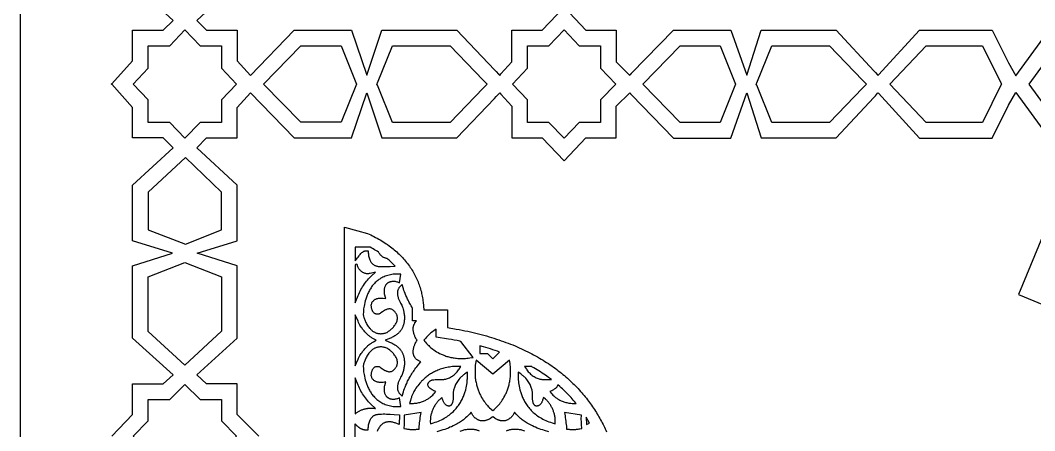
# Model space of a CAD drawing. Extents: x -1925 to 1925, y -1275 to 1275.
# Drawn here: x -1925 to -629, y -443 to 82 of the extents above; entities that cross this region are included whole.
import ezdxf

# ---------------------------------------------------------------- set-up
doc = ezdxf.new("R2010")
doc.units = 0
doc.layers.add('LAYER_1', color=18, linetype='CONTINUOUS')

msp = doc.modelspace()

# ---------------------------------------------------------------- linework, layer by layer
at = {"layer": 'LAYER_1'}
for points in [[(-1925, -1275), (1925, -1275), (1925, 1275), (-1925, 1275)], [(-1780.7, 0), (-1780.7, 0), (-1780.7, 0), (-1761.4, 20.3), (-1761.4, 48.9), (-1734, 48.9), (-1714.6, 69.2), (-1695.3, 48.9), (-1667.9, 48.9), (-1667.9, 20.3), (-1648.6, 0), (-1648.6, 0), (-1648.6, 0), (-1648.6, 0), (-1648.6, 0), (-1667.9, -20.3), (-1667.9, -48.9), (-1695.3, -48.9), (-1714.6, -69.2), (-1734, -48.9), (-1761.4, -48.9), (-1761.4, -20.3), (-1780.7, 0), (-1780.7, 0)], [(-1296.2, 0), (-1296.2, 0), (-1296.2, 0), (-1276.8, 20.3), (-1276.8, 48.9), (-1249.5, 48.9), (-1230.1, 69.2), (-1210.8, 48.9), (-1183.4, 48.9), (-1183.4, 20.3), (-1164, 0), (-1164, 0), (-1164, 0), (-1164, 0), (-1164, 0), (-1183.4, -20.3), (-1183.4, -48.9), (-1210.8, -48.9), (-1230.1, -69.2), (-1249.5, -48.9), (-1276.8, -48.9), (-1276.8, -20.3), (-1296.2, 0), (-1296.2, 0)], [(-1613.9, 0), (-1614, 0), (-1613.9, 0), (-1614, 0), (-1566.5, 48.8), (-1515.1, 48.7), (-1495.5, 0), (-1495.5, 0), (-1495.5, 0), (-1495.5, 0), (-1495.5, 0), (-1515.1, -48.8), (-1566.5, -48.8), (-1614, 0), (-1613.9, 0), (-1614, 0)], [(-1469.2, 0), (-1468.4, 1.4), (-1449.4, 48.9), (-1375.6, 48.9), (-1333.3, 5.2), (-1331.2, 3), (-1328.3, 0), (-1331.2, -3), (-1333.3, -5.2), (-1375.6, -48.9), (-1449.4, -48.9), (-1468.4, -1.5)], [(-1129.4, 0), (-1129.4, 0), (-1129.4, 0), (-1081.9, 49), (-1030.6, 49), (-1010.9, 0), (-1010.9, 0), (-1010.9, 0), (-1010.9, 0), (-1010.9, 0), (-1030.6, -49), (-1081.9, -49), (-1129.4, 0), (-1129.4, 0)], [(-984.6, 0), (-983.9, 1.4), (-964.8, 48.9), (-891.1, 48.9), (-848.8, 5.2), (-846.7, 3), (-843.7, 0), (-846.7, -3), (-848.8, -5.2), (-891.1, -48.9), (-964.8, -48.9), (-983.9, -1.5)], [(-813.6, 0), (-767.3, 49), (-695.4, 49), (-671.6, 0.7), (-671.1, 0), (-671.1, 0), (-671.1, 0), (-671.6, -0.7), (-695.4, -49), (-767.3, -49)], [(-635.7, 0), (-600, 49), (-558.2, 49), (-539, 4.2), (-537.1, 0), (-539, -4.2), (-558.2, -49), (-600, -49)], [(-1713.8, -93.8), (-1761.5, -138), (-1761.4, -186.4), (-1713.9, -204.6), (-1668, -186.4), (-1668, -138.1)], [(-1446.1, -232.7), (-1448.4, -230.2), (-1449.6, -228.9), (-1450.9, -227.7), (-1452.2, -226.4), (-1453.6, -225.2), (-1455, -224), (-1456.1, -223), (-1457, -222.8), (-1457.7, -222.6), (-1458.4, -222.5), (-1459.1, -222.2), (-1459.7, -222), (-1460.3, -221.7), (-1460.9, -221.4), (-1461.5, -221.1), (-1462.1, -220.7), (-1462.6, -220.3), (-1463.1, -219.9), (-1463.6, -219.5), (-1464, -219.1), (-1464.5, -218.6), (-1464.9, -218.2), (-1465.3, -217.7), (-1465.7, -217.1), (-1466, -216.6), (-1466.4, -216.1), (-1466.7, -215.5), (-1467.2, -214.7), (-1468.8, -213.7), (-1470.5, -212.6), (-1472.2, -211.6), (-1474, -210.6), (-1475.8, -209.5), (-1477.9, -208.4), (-1497, -208.3), (-1497, -226), (-1493.9, -221.9), (-1493.3, -221.1), (-1492.1, -219.4), (-1491.4, -218.5), (-1490.6, -217.6), (-1489.7, -216.6), (-1489.3, -216.2), (-1488.8, -215.8), (-1488.4, -215.4), (-1487.9, -215), (-1487.4, -214.6), (-1486.8, -214.3), (-1486.3, -214), (-1485.8, -213.7), (-1485.2, -213.5), (-1484.7, -213.3), (-1484.1, -213.1), (-1483.5, -213), (-1482.9, -212.9), (-1482.3, -212.9), (-1481.6, -212.9), (-1481, -213), (-1480.6, -213.1), (-1480.5, -214.4), (-1480.4, -215.6), (-1480.2, -216.9), (-1480.1, -218.2), (-1479.9, -219.4), (-1479.6, -220.7), (-1479.3, -222), (-1478.9, -223.2), (-1478.4, -224.4), (-1477.9, -225.6), (-1477.6, -226.2), (-1477.3, -226.8), (-1476.9, -227.3), (-1476.6, -227.9), (-1476.2, -228.4), (-1475.8, -228.9), (-1475.3, -229.4), (-1474.9, -229.8), (-1474.4, -230.3), (-1473.8, -230.7), (-1473.3, -231.1), (-1472.7, -231.4), (-1472.1, -231.7), (-1471.4, -232), (-1470.8, -232.2), (-1470.1, -232.4), (-1469.3, -232.6), (-1468.6, -232.8), (-1467.8, -232.9), (-1466.9, -233), (-1465.2, -233.2), (-1463.3, -233.3), (-1461.3, -233.3), (-1459.2, -233.3), (-1457, -233.2), (-1454.7, -233.1), (-1452.3, -233)], [(-1667.9, -246.1), (-1667.9, -315.9), (-1714.7, -359.3), (-1761.4, -316.1), (-1761.4, -246.1), (-1714.7, -228.2)], [(-1438.8, -242.8), (-1442.5, -242.7), (-1444.5, -242.7), (-1446.5, -242.8), (-1448.4, -243), (-1450.3, -243.3), (-1452, -243.6), (-1453.8, -244), (-1455.5, -244.4), (-1457.1, -244.9), (-1458.6, -245.5), (-1460.2, -246.1), (-1461.6, -246.8), (-1463, -247.5), (-1464.4, -248.2), (-1465.7, -249.1), (-1466.9, -249.9), (-1468.1, -250.8), (-1469.3, -251.8), (-1470.4, -252.7), (-1471.4, -253.7), (-1472.4, -254.8), (-1473.4, -255.8), (-1474.3, -256.9), (-1475.2, -258), (-1476, -259.2), (-1476.8, -260.3), (-1477.6, -261.5), (-1478.3, -262.7), (-1478.9, -263.9), (-1479.6, -265.1), (-1480.2, -266.3), (-1480.8, -267.5), (-1481.3, -268.7), (-1481.8, -269.9), (-1482.3, -271.1), (-1482.7, -272.3), (-1483.1, -273.5), (-1483.5, -274.7), (-1484.2, -277), (-1484.7, -279.3), (-1485.2, -281.5), (-1485.6, -283.6), (-1486, -285.5), (-1486.2, -287.4), (-1486.4, -289), (-1486.5, -290.5), (-1486.6, -291.8), (-1486.7, -293.8), (-1486.7, -294.9), (-1486.6, -295.6), (-1486.3, -296.7), (-1485.9, -298.3), (-1485.6, -299.2), (-1485.2, -300.2), (-1484.8, -301.2), (-1484.4, -302.4), (-1483.9, -303.5), (-1483.3, -304.7), (-1482.7, -305.9), (-1482, -307.1), (-1481.3, -308.4), (-1480.5, -309.6), (-1479.6, -310.8), (-1478.6, -311.9), (-1478.1, -312.5), (-1477.6, -313.1), (-1477.1, -313.6), (-1476.5, -314.1), (-1475.9, -314.6), (-1475.3, -315.1), (-1474.7, -315.6), (-1474, -316), (-1473.4, -316.4), (-1472.7, -316.8), (-1472, -317.2), (-1471.3, -317.5), (-1470.5, -317.8), (-1469.7, -318.1), (-1469, -318.4), (-1468.1, -318.6), (-1467.3, -318.7), (-1466.5, -318.8), (-1465.6, -318.9), (-1464.7, -319), (-1463.8, -319), (-1462.8, -318.9), (-1461.9, -318.8), (-1460.9, -318.7), (-1459.9, -318.5), (-1458.9, -318.2), (-1457.9, -317.9), (-1456.8, -317.6), (-1456.2, -317.3), (-1455.4, -316.7), (-1454.3, -315.9), (-1452.9, -314.9), (-1452.2, -314.3), (-1451.4, -313.6), (-1450.6, -312.9), (-1449.8, -312.2), (-1449, -311.4), (-1448.2, -310.5), (-1447.5, -309.6), (-1446.7, -308.7), (-1446, -307.7), (-1445.4, -306.7), (-1444.8, -305.6), (-1444.2, -304.5), (-1444, -303.9), (-1443.8, -303.3), (-1443.6, -302.8), (-1443.4, -302.2), (-1443.3, -301.6), (-1443.2, -301), (-1443.1, -300.3), (-1443.1, -299.7), (-1443, -299.1), (-1443.1, -298.4), (-1443.1, -297.8), (-1443.2, -297.2), (-1443.4, -296.5), (-1443.5, -295.9), (-1443.8, -295.2), (-1444, -294.6), (-1444.3, -293.9), (-1444.7, -293.3), (-1445.1, -292.7), (-1445.5, -292.1), (-1446, -291.4), (-1446.5, -290.8), (-1447.1, -290.2), (-1447.7, -289.6), (-1448.4, -289), (-1449.2, -288.5), (-1449.9, -288.1), (-1450.7, -287.8), (-1451.5, -287.5), (-1452.3, -287.4), (-1453.1, -287.3), (-1453.9, -287.4), (-1454.7, -287.5), (-1455.4, -287.6), (-1456.2, -287.8), (-1456.9, -288), (-1457.6, -288.3), (-1458.3, -288.6), (-1459, -289), (-1459.6, -289.4), (-1460.9, -290.1), (-1462.1, -290.9), (-1464.3, -292.4), (-1465.2, -293.1), (-1466, -293.6), (-1466.3, -293.8), (-1466.6, -293.9), (-1466.8, -294), (-1467, -294), (-1467.4, -294.1), (-1467.9, -294.1), (-1468.3, -294.1), (-1468.7, -294.1), (-1469.1, -294.1), (-1469.5, -294.1), (-1469.9, -294), (-1470.2, -294), (-1470.5, -293.9), (-1470.8, -293.8), (-1471.4, -293.6), (-1472, -293.3), (-1472.5, -293), (-1472.9, -292.6), (-1473.4, -292.2), (-1473.8, -291.7), (-1474.1, -291.2), (-1474.5, -290.7), (-1474.8, -290.1), (-1475.1, -289.5), (-1475.3, -288.9), (-1475.5, -288.3), (-1475.7, -287.7), (-1475.9, -287.1), (-1476.1, -286.5), (-1476.3, -285.3), (-1476.4, -284.2), (-1476.5, -283.2), (-1476.5, -282.5), (-1476.5, -282), (-1476.5, -281.9), (-1476.4, -281.5), (-1476.3, -281.1), (-1475.9, -280.2), (-1475.6, -279.3), (-1475.2, -278.6), (-1474.7, -277.9), (-1474.2, -277.3), (-1473.7, -276.8), (-1473.1, -276.3), (-1472.5, -275.8), (-1471.9, -275.4), (-1471.3, -275), (-1470.6, -274.7), (-1470, -274.4), (-1469.3, -274.2), (-1468.6, -274), (-1467.9, -273.8), (-1467.2, -273.7), (-1466.5, -273.6), (-1465.8, -273.5), (-1465.2, -273.5), (-1463.9, -273.4), (-1462.8, -273.5), (-1461.9, -273.5), (-1461.1, -273.6), (-1457.9, -274.2), (-1458.8, -271.5), (-1458.9, -270.9), (-1459.1, -269.9), (-1459.4, -268.6), (-1459.5, -267.9), (-1459.5, -267.2), (-1459.6, -266.4), (-1459.7, -265.6), (-1459.7, -264.7), (-1459.7, -263.8), (-1459.6, -263), (-1459.5, -262.1), (-1459.4, -261.2), (-1459.2, -260.3), (-1459, -259.5), (-1458.8, -258.7), (-1458.4, -257.8), (-1458, -257.1), (-1457.8, -256.7), (-1457.6, -256.3), (-1457.3, -256), (-1457.1, -255.6), (-1456.8, -255.3), (-1456.5, -255), (-1456.2, -254.7), (-1455.8, -254.4), (-1455.5, -254.1), (-1455.1, -253.8), (-1454.7, -253.6), (-1454.2, -253.3), (-1453.8, -253.1), (-1453.3, -252.9), (-1452.8, -252.7), (-1452.3, -252.5), (-1451.7, -252.3), (-1451.1, -252.2), (-1450.5, -252.1), (-1449.8, -252), (-1449.3, -251.9), (-1448.9, -251.9), (-1447.9, -251.8), (-1446.9, -251.9), (-1445.9, -252), (-1444.9, -252.2), (-1443.9, -252.5), (-1443, -252.8), (-1440.2, -253.8)], [(-1424.1, -285.5), (-1424.6, -284.6), (-1425.5, -283.2), (-1426.3, -281.8), (-1427.2, -280.4), (-1427.9, -279), (-1428.6, -277.7), (-1429.3, -276.3), (-1430, -275), (-1431.2, -272.5), (-1432.2, -270.1), (-1433.2, -267.8), (-1434, -265.6), (-1434.7, -263.6), (-1435.3, -261.7), (-1437.1, -256), (-1439.3, -258.1), (-1439.7, -258.6), (-1440.1, -259), (-1440.5, -259.5), (-1440.8, -260), (-1441.1, -260.5), (-1441.4, -261), (-1441.7, -261.5), (-1441.9, -262), (-1442.2, -262.5), (-1442.5, -263.5), (-1442.8, -264.5), (-1442.9, -265.5), (-1443, -266.6), (-1443.1, -267.6), (-1443, -268.6), (-1442.9, -269.6), (-1442.7, -270.6), (-1442.5, -271.5), (-1442.3, -272.5), (-1442, -273.4), (-1441.6, -274.4), (-1441.3, -275.2), (-1440.9, -276.1), (-1440.5, -277), (-1439.7, -278.6), (-1439, -280.1), (-1437.5, -282.7), (-1437, -283.7), (-1436.8, -284.1), (-1436.7, -284.5), (-1436.5, -285), (-1436.1, -286.1), (-1435.6, -287.7), (-1435.4, -288.6), (-1435.1, -289.7), (-1434.9, -290.8), (-1434.7, -292.1), (-1434.5, -293.4), (-1434.3, -294.7), (-1434.2, -296.1), (-1434.1, -297.6), (-1434.1, -299.1), (-1434.1, -300.7), (-1434.3, -302.3), (-1434.4, -303.1), (-1434.5, -303.9), (-1434.6, -304.7), (-1434.8, -305.5), (-1435, -306.3), (-1435.2, -307.1), (-1435.4, -307.9), (-1435.7, -308.7), (-1436, -309.5), (-1436.3, -310.3), (-1436.7, -311.1), (-1437.1, -311.9), (-1437.5, -312.6), (-1437.9, -313.4), (-1438.4, -314.2), (-1438.9, -314.9), (-1439.5, -315.7), (-1440.1, -316.4), (-1440.7, -317.1), (-1441.4, -317.9), (-1442.2, -318.6), (-1442.9, -319.3), (-1443.7, -319.9), (-1444.6, -320.6), (-1445.5, -321.2), (-1446.5, -321.9), (-1447.5, -322.5), (-1448.5, -323.1), (-1449.6, -323.6), (-1450.8, -324.2), (-1451.9, -324.6), (-1453, -325.1), (-1454.2, -325.5), (-1458.6, -327.4), (-1454.2, -329.3), (-1453, -329.8), (-1451.9, -330.2), (-1450.8, -330.7), (-1449.6, -331.2), (-1448.5, -331.8), (-1447.5, -332.4), (-1446.5, -333), (-1445.5, -333.6), (-1444.6, -334.2), (-1443.7, -334.9), (-1442.9, -335.6), (-1442.2, -336.3), (-1441.4, -337), (-1440.7, -337.7), (-1440.1, -338.4), (-1439.5, -339.2), (-1438.9, -339.9), (-1438.4, -340.7), (-1437.9, -341.4), (-1437.5, -342.2), (-1437.1, -343), (-1436.7, -343.8), (-1436.3, -344.6), (-1436, -345.3), (-1435.7, -346.1), (-1435.4, -346.9), (-1435.2, -347.8), (-1435, -348.6), (-1434.8, -349.4), (-1434.6, -350.2), (-1434.5, -351), (-1434.4, -351.8), (-1434.3, -352.6), (-1434.1, -354.1), (-1434.1, -355.7), (-1434.1, -357.2), (-1434.2, -358.7), (-1434.3, -360.1), (-1434.5, -361.5), (-1434.7, -362.8), (-1434.9, -364), (-1435.1, -365.2), (-1435.4, -366.2), (-1435.6, -367.2), (-1436.1, -368.7), (-1436.5, -369.8), (-1436.7, -370.3), (-1436.8, -370.7), (-1437, -371.1), (-1437.5, -372.2), (-1439, -374.7), (-1439.7, -376.2), (-1440.5, -377.9), (-1440.9, -378.7), (-1441.3, -379.6), (-1441.6, -380.5), (-1442, -381.4), (-1442.3, -382.3), (-1442.5, -383.3), (-1442.7, -384.3), (-1442.9, -385.3), (-1443, -386.3), (-1443.1, -387.3), (-1443, -388.3), (-1442.9, -389.3), (-1442.8, -390.3), (-1442.5, -391.4), (-1442.2, -392.4), (-1441.9, -392.9), (-1441.7, -393.4), (-1441.4, -393.9), (-1441.1, -394.4), (-1440.8, -394.8), (-1440.5, -395.3), (-1440.1, -395.8), (-1439.7, -396.3), (-1439.3, -396.7), (-1437.1, -398.9), (-1435.3, -393.2), (-1434.7, -391.3), (-1434, -389.2), (-1433.2, -387.1), (-1432.2, -384.8), (-1431.2, -382.4), (-1430, -379.8), (-1429.3, -378.5), (-1428.6, -377.2), (-1427.9, -375.8), (-1427.2, -374.5), (-1426.3, -373.1), (-1425.5, -371.6), (-1424.6, -370.2), (-1423.7, -368.7), (-1422.7, -367.3), (-1421.7, -365.8), (-1420.6, -364.3), (-1419.5, -362.7), (-1418.3, -361.2), (-1417, -359.6), (-1415.8, -358.1), (-1413.2, -355), (-1415.6, -353.8), (-1416.3, -353.4), (-1416.9, -353), (-1417.5, -352.6), (-1418, -352.2), (-1418.6, -351.8), (-1419, -351.4), (-1419.5, -350.9), (-1419.9, -350.5), (-1420.3, -350), (-1420.6, -349.6), (-1420.9, -349.1), (-1421.2, -348.7), (-1421.5, -348.2), (-1421.7, -347.7), (-1422, -347.2), (-1422.1, -346.7), (-1422.3, -346.2), (-1422.5, -345.7), (-1422.6, -345.2), (-1422.7, -344.7), (-1422.8, -344.2), (-1422.8, -343.7), (-1422.9, -343.2), (-1422.9, -342.1), (-1422.9, -341), (-1422.8, -340), (-1422.7, -339), (-1422.5, -337.9), (-1422.2, -336.9), (-1422, -335.9), (-1421.7, -335), (-1421.3, -334.1), (-1421, -333.2), (-1420.7, -332.4), (-1420.3, -331.7), (-1419.7, -330.3), (-1419.1, -329.3), (-1418.7, -328.5), (-1418, -327.4), (-1418.7, -326.3), (-1419.1, -325.6), (-1419.7, -324.5), (-1420.3, -323.2), (-1420.7, -322.4), (-1421, -321.6), (-1421.3, -320.7), (-1421.7, -319.8), (-1422, -318.9), (-1422.2, -317.9), (-1422.5, -316.9), (-1422.7, -315.9), (-1422.8, -314.8), (-1422.9, -313.8), (-1422.9, -312.7), (-1422.9, -311.7), (-1422.8, -311.2), (-1422.8, -310.7), (-1422.7, -310.1), (-1422.6, -309.6), (-1422.5, -309.1), (-1422.3, -308.6), (-1422.1, -308.1), (-1422, -307.6), (-1421.7, -307.1), (-1421.5, -306.7), (-1421.2, -306.2), (-1420.9, -305.7), (-1420.6, -305.3), (-1418.7, -302.7), (-1423.7, -302.7), (-1424, -286.8)], [(-1497, -294.9), (-1497, -302.1), (-1497, -359.9), (-1493.4, -351.7), (-1492.6, -350.1), (-1491.8, -348.5), (-1490.9, -347), (-1490.1, -345.6), (-1489.2, -344.2), (-1488.3, -342.9), (-1487.5, -341.7), (-1486.6, -340.5), (-1485.7, -339.5), (-1484.9, -338.4), (-1484, -337.5), (-1483.1, -336.6), (-1482.3, -335.7), (-1481.5, -335), (-1480.7, -334.2), (-1479.9, -333.6), (-1479.1, -332.9), (-1477.7, -331.8), (-1476.4, -330.9), (-1475.3, -330.2), (-1474.3, -329.6), (-1473.5, -329.2), (-1470.1, -327.4), (-1473.5, -325.6), (-1474.3, -325.2), (-1475.3, -324.6), (-1476.4, -323.9), (-1477.7, -323), (-1479.1, -321.9), (-1479.9, -321.3), (-1480.7, -320.6), (-1481.5, -319.9), (-1482.3, -319.1), (-1483.1, -318.3), (-1484, -317.4), (-1484.9, -316.4), (-1485.7, -315.4), (-1486.6, -314.3), (-1487.5, -313.1), (-1488.3, -311.9), (-1489.2, -310.6), (-1490.1, -309.3), (-1490.9, -307.9), (-1491.8, -306.4), (-1492.6, -304.8), (-1493.4, -303.1)], [(-1362, -328.8), (-1363.2, -328.5), (-1366.8, -327.8), (-1370.4, -327.1), (-1374, -326.5), (-1377.7, -325.9), (-1393.5, -323.3), (-1393.6, -313.1), (-1396.5, -315.1), (-1398, -316.2), (-1399.5, -317.4), (-1400.8, -318.5), (-1402, -319.6), (-1403.1, -320.6), (-1404.2, -321.6), (-1405.1, -322.5), (-1405.9, -323.4), (-1407.1, -324.9), (-1408, -325.9), (-1409.2, -327.4), (-1408, -328.9), (-1407.1, -330), (-1405.9, -331.4), (-1405.1, -332.3), (-1404.2, -333.2), (-1403.1, -334.2), (-1402, -335.3), (-1400.8, -336.4), (-1399.5, -337.5), (-1398, -338.6), (-1396.5, -339.7), (-1394.8, -340.9), (-1393, -342), (-1391.1, -343.1), (-1389.2, -344.1), (-1388.1, -344.7), (-1387, -345.2), (-1385.9, -345.7), (-1384.8, -346.1), (-1383.6, -346.6), (-1382.5, -347), (-1381.2, -347.5), (-1380, -347.9), (-1378.7, -348.2), (-1377.4, -348.6), (-1376.1, -348.9), (-1374.7, -349.3), (-1373.3, -349.5), (-1371.9, -349.8), (-1370.5, -350), (-1369, -350.2), (-1367.5, -350.4), (-1365.9, -350.5), (-1364.4, -350.6), (-1362.8, -350.7), (-1361.1, -350.7), (-1359.5, -350.7), (-1357.8, -350.6), (-1356.1, -350.6), (-1354.3, -350.4), (-1352.5, -350.3), (-1350.7, -350), (-1346.4, -349.4)], [(-1486.7, -361), (-1486.6, -363), (-1486.5, -364.3), (-1486.4, -365.8), (-1486.2, -367.5), (-1486, -369.3), (-1485.6, -371.3), (-1485.2, -373.4), (-1484.7, -375.6), (-1484.2, -377.8), (-1483.5, -380.2), (-1483.1, -381.3), (-1482.7, -382.5), (-1482.3, -383.7), (-1481.8, -384.9), (-1481.3, -386.2), (-1480.8, -387.4), (-1480.2, -388.6), (-1479.6, -389.8), (-1478.9, -391), (-1478.3, -392.2), (-1477.6, -393.4), (-1476.8, -394.5), (-1476, -395.7), (-1475.2, -396.8), (-1474.3, -397.9), (-1473.4, -399), (-1472.4, -400.1), (-1471.4, -401.1), (-1470.4, -402.1), (-1469.3, -403.1), (-1468.1, -404), (-1466.9, -404.9), (-1465.7, -405.8), (-1464.4, -406.6), (-1463, -407.4), (-1461.6, -408.1), (-1460.2, -408.8), (-1458.6, -409.4), (-1457.1, -409.9), (-1455.5, -410.4), (-1453.8, -410.9), (-1452, -411.3), (-1450.3, -411.6), (-1448.4, -411.8), (-1446.5, -412), (-1444.5, -412.1), (-1442.5, -412.2), (-1438.8, -412.1), (-1440.2, -401), (-1443, -402.1), (-1443.9, -402.4), (-1444.9, -402.6), (-1445.9, -402.8), (-1446.9, -402.9), (-1447.9, -403), (-1448.9, -403), (-1449.3, -402.9), (-1449.8, -402.9), (-1450.5, -402.8), (-1451.1, -402.7), (-1451.7, -402.5), (-1452.3, -402.3), (-1452.8, -402.2), (-1453.3, -402), (-1453.8, -401.7), (-1454.2, -401.5), (-1454.7, -401.3), (-1455.1, -401), (-1455.5, -400.7), (-1455.8, -400.5), (-1456.2, -400.2), (-1456.5, -399.9), (-1456.8, -399.5), (-1457.1, -399.2), (-1457.3, -398.9), (-1457.6, -398.5), (-1457.8, -398.1), (-1458, -397.8), (-1458.4, -397), (-1458.8, -396.2), (-1459, -395.4), (-1459.2, -394.5), (-1459.4, -393.6), (-1459.5, -392.7), (-1459.6, -391.9), (-1459.7, -391), (-1459.7, -390.1), (-1459.7, -389.3), (-1459.6, -388.5), (-1459.5, -387.7), (-1459.5, -386.9), (-1459.4, -386.2), (-1459.1, -385), (-1458.9, -384), (-1458.8, -383.3), (-1457.9, -380.6), (-1461.1, -381.2), (-1461.9, -381.3), (-1462.8, -381.4), (-1463.9, -381.4), (-1465.2, -381.4), (-1465.8, -381.3), (-1466.5, -381.2), (-1467.2, -381.1), (-1467.9, -381), (-1468.6, -380.8), (-1469.3, -380.6), (-1470, -380.4), (-1470.6, -380.1), (-1471.3, -379.8), (-1471.9, -379.4), (-1472.5, -379), (-1473.1, -378.6), (-1473.7, -378.1), (-1474.2, -377.5), (-1474.7, -376.9), (-1475.2, -376.2), (-1475.6, -375.5), (-1475.9, -374.7), (-1476.3, -373.8), (-1476.4, -373.3), (-1476.5, -372.9), (-1476.5, -372.8), (-1476.5, -372.4), (-1476.5, -371.6), (-1476.4, -370.7), (-1476.3, -369.6), (-1476.1, -368.4), (-1475.9, -367.8), (-1475.7, -367.1), (-1475.5, -366.5), (-1475.3, -365.9), (-1475.1, -365.3), (-1474.8, -364.7), (-1474.5, -364.2), (-1474.1, -363.6), (-1473.8, -363.1), (-1473.4, -362.7), (-1472.9, -362.2), (-1472.5, -361.9), (-1472, -361.5), (-1471.4, -361.3), (-1470.8, -361), (-1470.5, -360.9), (-1470.2, -360.9), (-1469.9, -360.8), (-1469.5, -360.7), (-1469.1, -360.7), (-1468.7, -360.7), (-1468.3, -360.7), (-1467.9, -360.7), (-1467.4, -360.8), (-1467, -360.8), (-1466.8, -360.9), (-1466.6, -361), (-1466.3, -361.1), (-1466, -361.3), (-1465.2, -361.8), (-1464.3, -362.4), (-1462.1, -363.9), (-1460.9, -364.7), (-1459.6, -365.5), (-1459, -365.9), (-1458.3, -366.2), (-1457.6, -366.5), (-1456.9, -366.8), (-1456.2, -367), (-1455.4, -367.2), (-1454.7, -367.4), (-1453.9, -367.5), (-1453.1, -367.5), (-1452.3, -367.4), (-1451.5, -367.3), (-1450.7, -367.1), (-1449.9, -366.8), (-1449.2, -366.3), (-1448.4, -365.8), (-1447.7, -365.2), (-1447.1, -364.6), (-1446.5, -364), (-1446, -363.4), (-1445.5, -362.8), (-1445.1, -362.2), (-1444.7, -361.5), (-1444.3, -360.9), (-1444, -360.3), (-1443.8, -359.6), (-1443.5, -359), (-1443.4, -358.3), (-1443.2, -357.7), (-1443.1, -357), (-1443.1, -356.4), (-1443, -355.8), (-1443.1, -355.1), (-1443.1, -354.5), (-1443.2, -353.9), (-1443.3, -353.3), (-1443.4, -352.7), (-1443.6, -352.1), (-1443.8, -351.5), (-1444, -350.9), (-1444.2, -350.3), (-1444.8, -349.3), (-1445.4, -348.2), (-1446, -347.2), (-1446.7, -346.2), (-1447.5, -345.2), (-1448.2, -344.3), (-1449, -343.5), (-1449.8, -342.7), (-1450.6, -341.9), (-1451.4, -341.2), (-1452.2, -340.5), (-1452.9, -339.9), (-1454.3, -338.9), (-1455.4, -338.1), (-1456.2, -337.6), (-1456.8, -337.3), (-1457.9, -336.9), (-1458.9, -336.6), (-1459.9, -336.4), (-1460.9, -336.2), (-1461.9, -336), (-1462.8, -335.9), (-1463.8, -335.9), (-1464.7, -335.9), (-1465.6, -335.9), (-1466.5, -336), (-1467.3, -336.1), (-1468.1, -336.3), (-1469, -336.5), (-1469.7, -336.7), (-1470.5, -337), (-1471.3, -337.3), (-1472, -337.6), (-1472.7, -338), (-1473.4, -338.4), (-1474, -338.8), (-1474.7, -339.3), (-1475.3, -339.7), (-1475.9, -340.2), (-1476.5, -340.7), (-1477.1, -341.2), (-1477.6, -341.8), (-1478.1, -342.3), (-1478.6, -342.9), (-1479.6, -344), (-1480.5, -345.2), (-1481.3, -346.5), (-1482, -347.7), (-1482.7, -348.9), (-1483.3, -350.1), (-1483.9, -351.3), (-1484.4, -352.5), (-1484.8, -353.6), (-1485.2, -354.7), (-1485.6, -355.6), (-1485.9, -356.6), (-1486.3, -358.1), (-1486.6, -359.2), (-1486.7, -359.9)], [(-1312.5, -342.4), (-1315.1, -341.5), (-1318, -340.4), (-1321, -339.5), (-1324, -338.5), (-1327, -337.6), (-1330.1, -336.6), (-1333.2, -335.7), (-1337.9, -334.4), (-1337.9, -344.1), (-1328.1, -344.1), (-1321.2, -351)], [(-1361.9, -360.7), (-1366.7, -360.8), (-1368.8, -360.8), (-1370.8, -361), (-1372.7, -361.1), (-1374.6, -361.3), (-1376.5, -361.6), (-1378.3, -361.9), (-1380.1, -362.2), (-1381.9, -362.6), (-1383.6, -363), (-1385.2, -363.5), (-1386.9, -364), (-1388.4, -364.5), (-1390, -365.1), (-1391.5, -365.6), (-1392.9, -366.3), (-1394.4, -366.9), (-1395.7, -367.6), (-1397.1, -368.2), (-1398.4, -369), (-1399.7, -369.7), (-1400.9, -370.4), (-1402.1, -371.2), (-1403.2, -372), (-1404.4, -372.8), (-1405.4, -373.6), (-1406.5, -374.4), (-1407.5, -375.3), (-1408.5, -376.1), (-1409.4, -376.9), (-1410.3, -377.8), (-1411.2, -378.7), (-1412.1, -379.5), (-1412.9, -380.4), (-1414.4, -382.1), (-1415.8, -383.8), (-1417.1, -385.4), (-1418.3, -387), (-1419.4, -388.6), (-1420.3, -390.1), (-1421.1, -391.5), (-1421.9, -392.8), (-1422.5, -394), (-1423.1, -395.1), (-1423.5, -396), (-1424.2, -397.5), (-1424.5, -398.3), (-1424.9, -399.3), (-1425.2, -400.3), (-1425.8, -402.3), (-1426.3, -404.2), (-1427.5, -408), (-1424, -408.1), (-1422.5, -408), (-1421.1, -407.9), (-1419.7, -407.8), (-1418.4, -407.6), (-1417, -407.3), (-1415.7, -407.1), (-1414.5, -406.8), (-1413.3, -406.4), (-1412.1, -406), (-1410.9, -405.6), (-1409.8, -405.1), (-1408.7, -404.7), (-1407.7, -404.2), (-1406.7, -403.7), (-1405.7, -403.1), (-1404.8, -402.6), (-1403.9, -402), (-1403, -401.4), (-1402.2, -400.9), (-1401.4, -400.3), (-1400.7, -399.7), (-1399.3, -398.5), (-1398, -397.4), (-1397, -396.3), (-1396, -395.3), (-1393.8, -392.7), (-1396.1, -391.9), (-1396.5, -391.8), (-1397.1, -391.5), (-1397.9, -391), (-1398.8, -390.5), (-1399.8, -389.9), (-1400.3, -389.6), (-1400.8, -389.2), (-1401.2, -388.8), (-1401.7, -388.4), (-1402.1, -388), (-1402.5, -387.6), (-1402.9, -387.2), (-1403.2, -386.7), (-1403.5, -386.3), (-1403.7, -385.8), (-1403.9, -385.4), (-1404, -384.9), (-1404.1, -384.5), (-1404.1, -384), (-1404.1, -383.5), (-1404, -383), (-1403.9, -382.8), (-1403.9, -382.5), (-1403.7, -382.2), (-1403.6, -382), (-1403.5, -381.7), (-1403.3, -381.4), (-1402.8, -380.8), (-1402.5, -380.3), (-1402.1, -379.9), (-1401.7, -379.6), (-1401.2, -379.2), (-1400.7, -379), (-1400.2, -378.7), (-1399.6, -378.5), (-1399.1, -378.3), (-1398.5, -378.1), (-1397.8, -378), (-1397.2, -377.9), (-1396.5, -377.8), (-1395, -377.6), (-1393.5, -377.5), (-1390.3, -377.5), (-1388.7, -377.5), (-1387, -377.5), (-1385.3, -377.4), (-1383.7, -377.3), (-1382.9, -377.2), (-1382.1, -377), (-1381.3, -376.9), (-1380.5, -376.7), (-1379.1, -376.2), (-1377.8, -375.8), (-1376.5, -375.2), (-1375.3, -374.5), (-1374, -373.8), (-1372.8, -373.1), (-1371.7, -372.3), (-1370.6, -371.4), (-1369.5, -370.5), (-1368.5, -369.5), (-1367.5, -368.5), (-1366.6, -367.5), (-1365.7, -366.4), (-1364.9, -365.3), (-1364.1, -364.2)], [(-1298.7, -360.8), (-1298.9, -359), (-1299.1, -357.1), (-1299.8, -352.6), (-1321.2, -370.5), (-1342.6, -352.6), (-1343.2, -357.1), (-1343.5, -359), (-1343.6, -360.8), (-1343.8, -362.5), (-1343.9, -364.3), (-1343.9, -366), (-1343.9, -367.7), (-1343.9, -369.4), (-1343.9, -371), (-1343.8, -372.6), (-1343.6, -374.1), (-1343.5, -375.7), (-1343.3, -377.2), (-1343.1, -378.7), (-1342.8, -380.1), (-1342.5, -381.5), (-1342.2, -382.9), (-1341.9, -384.3), (-1341.6, -385.6), (-1341.2, -386.9), (-1340.8, -388.2), (-1340.4, -389.5), (-1340, -390.7), (-1339.5, -391.9), (-1339, -393), (-1338.6, -394.2), (-1338.1, -395.3), (-1337.6, -396.3), (-1337.1, -397.4), (-1336.5, -398.4), (-1335.5, -400.3), (-1334.4, -402.2), (-1333.3, -403.9), (-1332.2, -405.5), (-1331.1, -407), (-1330, -408.4), (-1328.9, -409.7), (-1327.9, -410.8), (-1326.9, -411.9), (-1326, -412.8), (-1325.2, -413.7), (-1323.8, -415), (-1322.7, -415.9), (-1321.2, -417.3), (-1319.6, -415.9), (-1318.6, -415), (-1317.2, -413.7), (-1316.3, -412.8), (-1315.4, -411.9), (-1314.5, -410.8), (-1313.4, -409.7), (-1312.4, -408.4), (-1311.3, -407), (-1310.2, -405.5), (-1309.1, -403.9), (-1308, -402.2), (-1306.9, -400.3), (-1305.8, -398.4), (-1304.8, -396.3), (-1304.3, -395.3), (-1303.8, -394.2), (-1303.3, -393), (-1302.9, -391.9), (-1302.4, -390.7), (-1302, -389.5), (-1301.6, -388.2), (-1301.2, -386.9), (-1300.8, -385.6), (-1300.4, -384.3), (-1300.1, -382.9), (-1299.8, -381.5), (-1299.5, -380.1), (-1299.3, -378.7), (-1299.1, -377.2), (-1298.9, -375.7), (-1298.7, -374.1), (-1298.6, -372.6), (-1298.5, -371), (-1298.5, -369.4), (-1298.4, -367.7), (-1298.4, -366), (-1298.5, -364.3), (-1298.6, -362.5)], [(-1246.3, -377.6), (-1250.1, -374.8), (-1252, -373.4), (-1254, -371.9), (-1256, -370.6), (-1258.1, -369.2), (-1260.2, -367.8), (-1262.3, -366.4), (-1264.5, -365.1), (-1266.7, -363.8), (-1268.9, -362.5), (-1271.2, -361.2), (-1271.5, -361), (-1273.6, -360.8), (-1275.6, -360.8), (-1280.5, -360.7), (-1278.3, -364.2), (-1277.5, -365.3), (-1276.7, -366.4), (-1275.8, -367.5), (-1274.9, -368.5), (-1273.9, -369.5), (-1272.8, -370.5), (-1271.8, -371.4), (-1270.7, -372.3), (-1269.5, -373.1), (-1268.3, -373.8), (-1267.1, -374.5), (-1265.8, -375.2), (-1264.5, -375.8), (-1263.2, -376.2), (-1261.9, -376.7), (-1261.1, -376.9), (-1260.3, -377), (-1259.5, -377.2), (-1258.7, -377.3), (-1257, -377.4), (-1255.4, -377.5), (-1253.7, -377.5), (-1252.1, -377.5)], [(-1471.1, -414.6), (-1476.9, -409.1), (-1478.4, -407.6), (-1479.9, -406.1), (-1481.3, -404.5), (-1482.6, -402.8), (-1483.9, -401.1), (-1485.2, -399.4), (-1486.4, -397.7), (-1487.6, -395.9), (-1488.7, -394.1), (-1489.7, -392.2), (-1490.7, -390.4), (-1491.7, -388.5), (-1492.5, -386.6), (-1493.4, -384.6), (-1497, -375.2), (-1497, -421.4), (-1496.4, -420.8), (-1495.7, -420.3), (-1495, -419.8), (-1494.2, -419.3), (-1493.5, -418.8), (-1492.8, -418.4), (-1492, -417.9), (-1491.3, -417.5), (-1490.5, -417.1), (-1489.7, -416.8), (-1488.9, -416.4), (-1488.1, -416.1), (-1487.3, -415.8), (-1486.5, -415.5), (-1485.7, -415.3), (-1484.9, -415.1), (-1484, -414.9), (-1483.2, -414.7), (-1482.4, -414.5), (-1481.5, -414.4), (-1480.7, -414.3), (-1479.8, -414.2), (-1478.9, -414.1), (-1478.1, -414.1), (-1477.2, -414.1), (-1476.3, -414.1), (-1475.5, -414.1), (-1474.6, -414.2), (-1473.7, -414.2), (-1472.9, -414.3), (-1472, -414.5)], [(-1353.7, -368.2), (-1356.8, -370.4), (-1357.7, -371), (-1358.5, -371.6), (-1359.3, -372.2), (-1360, -372.8), (-1360.7, -373.5), (-1361.4, -374.1), (-1362.1, -374.7), (-1363.3, -376), (-1364.5, -377.3), (-1365.5, -378.6), (-1366.5, -380), (-1367.3, -381.3), (-1368.1, -382.6), (-1368.8, -383.9), (-1369.4, -385.1), (-1369.9, -386.4), (-1370.3, -387.6), (-1370.7, -388.9), (-1371.1, -390), (-1371.3, -391.2), (-1371.5, -392.3), (-1371.7, -393.4), (-1371.8, -394.4), (-1371.9, -395.4), (-1372, -396.3), (-1372, -397.9), (-1372, -399.3), (-1371.9, -400.4), (-1371.9, -401.2), (-1371.9, -401.5), (-1371.9, -402.1), (-1371.9, -402.8), (-1372, -403.6), (-1372.1, -404.5), (-1372.3, -405.6), (-1372.6, -406.6), (-1372.8, -407.2), (-1372.9, -407.7), (-1373.1, -408.2), (-1373.4, -408.6), (-1373.6, -409.1), (-1373.9, -409.5), (-1374.2, -409.9), (-1374.5, -410.3), (-1374.8, -410.6), (-1375.1, -410.8), (-1375.4, -411), (-1375.8, -411.2), (-1376.2, -411.3), (-1376.7, -411.4), (-1377.2, -411.5), (-1377.7, -411.4), (-1378.3, -411.3), (-1379, -411.2), (-1379.3, -411.1), (-1379.6, -411), (-1380.1, -410.7), (-1380.6, -410.4), (-1381.1, -410), (-1381.6, -409.6), (-1382.1, -409.1), (-1382.5, -408.6), (-1382.9, -408), (-1383.3, -407.4), (-1383.7, -406.7), (-1384, -406.1), (-1384.3, -405.4), (-1384.6, -404.7), (-1384.9, -404), (-1386.1, -400.5), (-1388.5, -402.6), (-1389.3, -403.4), (-1390.1, -404.1), (-1390.8, -404.9), (-1391.5, -405.7), (-1392.2, -406.5), (-1392.9, -407.3), (-1393.5, -408.2), (-1394.1, -409.1), (-1394.7, -410), (-1395.3, -410.9), (-1395.9, -411.8), (-1396.4, -412.8), (-1396.9, -413.7), (-1397.4, -414.7), (-1397.8, -415.7), (-1398.2, -416.7), (-1398.6, -417.7), (-1399, -418.7), (-1399.3, -419.7), (-1399.7, -420.7), (-1399.9, -421.7), (-1400.2, -422.8), (-1400.4, -423.8), (-1400.6, -424.9), (-1400.8, -425.9), (-1400.9, -427), (-1401, -428), (-1401, -429), (-1401.1, -430.1), (-1401.1, -431.1), (-1401, -434.1), (-1396.9, -432.9), (-1394.8, -432.2), (-1392.7, -431.4), (-1390.7, -430.6), (-1388.7, -429.8), (-1386.9, -428.9), (-1385, -428), (-1383.3, -427), (-1381.6, -426), (-1380, -425), (-1378.5, -424), (-1377, -422.9), (-1375.5, -421.8), (-1374.2, -420.6), (-1372.9, -419.5), (-1371.6, -418.3), (-1370.4, -417.1), (-1369.2, -415.9), (-1368.2, -414.7), (-1367.1, -413.4), (-1366.1, -412.2), (-1365.2, -410.9), (-1364.3, -409.6), (-1363.4, -408.3), (-1362.6, -407), (-1361.9, -405.7), (-1361.2, -404.4), (-1360.5, -403.1), (-1359.9, -401.9), (-1359.3, -400.6), (-1358.7, -399.3), (-1358.2, -398), (-1357.7, -396.7), (-1357.3, -395.5), (-1356.9, -394.2), (-1356.5, -393), (-1356.1, -391.8), (-1355.8, -390.6), (-1355.2, -388.2), (-1354.8, -386), (-1354.4, -383.8), (-1354.1, -381.8), (-1353.9, -379.9), (-1353.8, -378.1), (-1353.7, -376.5), (-1353.6, -375.1), (-1353.6, -373.8), (-1353.6, -371.9)], [(-1243.7, -417.7), (-1244.1, -416.7), (-1244.5, -415.7), (-1245, -414.7), (-1245.5, -413.7), (-1246, -412.8), (-1246.5, -411.8), (-1247, -410.9), (-1247.6, -410), (-1248.2, -409.1), (-1248.8, -408.2), (-1249.5, -407.3), (-1250.2, -406.5), (-1250.8, -405.7), (-1251.6, -404.9), (-1252.3, -404.1), (-1253, -403.4), (-1253.8, -402.6), (-1256.3, -400.5), (-1257.5, -404), (-1257.8, -404.7), (-1258, -405.4), (-1258.4, -406.1), (-1258.7, -406.7), (-1259.1, -407.4), (-1259.4, -408), (-1259.9, -408.6), (-1260.3, -409.1), (-1260.8, -409.6), (-1261.2, -410), (-1261.7, -410.4), (-1262.2, -410.7), (-1262.8, -411), (-1263.1, -411.1), (-1263.3, -411.2), (-1264, -411.3), (-1264.6, -411.4), (-1265.2, -411.5), (-1265.7, -411.4), (-1266.1, -411.3), (-1266.5, -411.2), (-1266.9, -411), (-1267.3, -410.8), (-1267.6, -410.6), (-1267.9, -410.3), (-1268.2, -409.9), (-1268.5, -409.5), (-1268.8, -409.1), (-1269, -408.6), (-1269.2, -408.2), (-1269.4, -407.7), (-1269.6, -407.2), (-1269.8, -406.6), (-1270, -405.6), (-1270.2, -404.5), (-1270.3, -403.6), (-1270.4, -402.8), (-1270.5, -402.1), (-1270.5, -401.5), (-1270.5, -401.2), (-1270.4, -400.4), (-1270.4, -399.3), (-1270.3, -397.9), (-1270.4, -396.3), (-1270.4, -395.4), (-1270.5, -394.4), (-1270.6, -393.4), (-1270.8, -392.3), (-1271, -391.2), (-1271.3, -390), (-1271.6, -388.9), (-1272, -387.6), (-1272.5, -386.4), (-1273, -385.1), (-1273.6, -383.9), (-1274.3, -382.6), (-1275, -381.3), (-1275.9, -380), (-1276.8, -378.6), (-1277.9, -377.3), (-1279, -376), (-1280.3, -374.7), (-1280.9, -374.1), (-1281.6, -373.5), (-1282.3, -372.8), (-1283.1, -372.2), (-1283.9, -371.6), (-1284.7, -371), (-1285.5, -370.4), (-1288.7, -368.2), (-1288.7, -371.9), (-1288.8, -373.8), (-1288.7, -375.1), (-1288.7, -376.5), (-1288.6, -378.1), (-1288.4, -379.9), (-1288.2, -381.8), (-1287.9, -383.8), (-1287.6, -386), (-1287.1, -388.2), (-1286.6, -390.6), (-1286.2, -391.8), (-1285.9, -393), (-1285.5, -394.2), (-1285.1, -395.5), (-1284.6, -396.7), (-1284.2, -398), (-1283.6, -399.3), (-1283.1, -400.6), (-1282.5, -401.9), (-1281.9, -403.1), (-1281.2, -404.4), (-1280.5, -405.7), (-1279.7, -407), (-1278.9, -408.3), (-1278.1, -409.6), (-1277.2, -410.9), (-1276.2, -412.2), (-1275.3, -413.4), (-1274.2, -414.7), (-1273.1, -415.9), (-1272, -417.1), (-1270.8, -418.3), (-1269.5, -419.5), (-1268.2, -420.6), (-1266.8, -421.8), (-1265.4, -422.9), (-1263.9, -424), (-1262.4, -425), (-1260.7, -426), (-1259.1, -427), (-1257.3, -428), (-1255.5, -428.9), (-1253.6, -429.8), (-1251.7, -430.6), (-1249.7, -431.4), (-1247.6, -432.2), (-1245.5, -432.9), (-1241.4, -434.1), (-1241.3, -431.1), (-1241.3, -430.1), (-1241.3, -429), (-1241.4, -428), (-1241.5, -427), (-1241.6, -425.9), (-1241.8, -424.9), (-1242, -423.8), (-1242.2, -422.8), (-1242.4, -421.7), (-1242.7, -420.7), (-1243, -419.7), (-1243.4, -418.7)], [(-1648.6, -449.8), (-1648.6, -449.8), (-1668, -469.2), (-1668, -496.5), (-1695.3, -496.5), (-1714.7, -515.9), (-1734, -496.5), (-1761.4, -496.5), (-1761.4, -469.2), (-1780.8, -449.8), (-1761.4, -430.5), (-1761.4, -403.1), (-1734, -403.1), (-1714.7, -383.7), (-1695.3, -403.1), (-1668, -403.1), (-1668, -430.5), (-1648.6, -449.8)], [(-1214.8, -408), (-1216.9, -405.5), (-1218.3, -403.8), (-1219.8, -402.2), (-1221.2, -400.6), (-1222.7, -399), (-1224.2, -397.4), (-1225.7, -395.8), (-1227.3, -394.3), (-1228.8, -392.7), (-1230.4, -391.2), (-1232.1, -389.6), (-1233.7, -388.1), (-1235.4, -386.6), (-1237.9, -384.4), (-1238.9, -386.3), (-1239.2, -386.7), (-1239.5, -387.2), (-1239.9, -387.6), (-1240.3, -388), (-1240.7, -388.4), (-1241.1, -388.8), (-1241.6, -389.2), (-1242.1, -389.6), (-1242.6, -389.9), (-1243.5, -390.5), (-1244.4, -391), (-1245.2, -391.5), (-1245.9, -391.8), (-1246.3, -391.9), (-1248.5, -392.7), (-1246.3, -395.3), (-1245.4, -396.3), (-1244.3, -397.4), (-1243.1, -398.5), (-1241.7, -399.7), (-1241, -400.3), (-1240.2, -400.9), (-1239.3, -401.4), (-1238.5, -402), (-1237.6, -402.6), (-1236.7, -403.1), (-1235.7, -403.7), (-1234.7, -404.2), (-1233.6, -404.7), (-1232.6, -405.1), (-1231.4, -405.6), (-1230.3, -406), (-1229.1, -406.4), (-1227.9, -406.8), (-1226.6, -407.1), (-1225.3, -407.3), (-1224, -407.6), (-1222.6, -407.8), (-1221.3, -407.9), (-1219.8, -408), (-1218.4, -408.1)], [(-1412.8, -419.7), (-1434.4, -423.1), (-1434.3, -428), (-1434.3, -431.6), (-1434.5, -435.2), (-1434.7, -440.1), (-1432.4, -440.5), (-1431.4, -440.7), (-1430.3, -440.9), (-1429.3, -441), (-1428.2, -441.1), (-1427.2, -441.2), (-1426.1, -441.3), (-1425, -441.3), (-1424, -441.4), (-1422.9, -441.4), (-1421.9, -441.3), (-1420.8, -441.3), (-1419.7, -441.2), (-1418.7, -441.1), (-1417.6, -441), (-1415.4, -440.8), (-1415.1, -437.3), (-1414.9, -435.1), (-1414.7, -432.8), (-1414.4, -430.6), (-1414.2, -428.4), (-1413.9, -426.2), (-1413.5, -424)], [(-1227, -440.8), (-1224.7, -441), (-1223.7, -441.1), (-1222.6, -441.2), (-1221.6, -441.3), (-1220.5, -441.3), (-1219.4, -441.4), (-1218.4, -441.4), (-1217.3, -441.3), (-1216.3, -441.3), (-1215.2, -441.2), (-1214.1, -441.1), (-1213.1, -441), (-1212, -440.9), (-1211, -440.7), (-1209.9, -440.5), (-1207.6, -440.1), (-1207.9, -435.2), (-1208, -431.6), (-1208.1, -428), (-1208, -423.1), (-1229.6, -419.7), (-1228.8, -424), (-1228.5, -426.2), (-1228.2, -428.4), (-1227.9, -430.6), (-1227.7, -432.8), (-1227.4, -435.1), (-1227.2, -437.3)], [(-1197.4, -433.4), (-1202, -425.5), (-1201.4, -435)]]:
    msp.add_lwpolyline(points, close=True, dxfattribs=at)
for points in [[(-1808.1, -449.8), (-1781.4, -422.2), (-1781.4, -383.1), (-1742.3, -383.1), (-1729.8, -371.6), (-1781.4, -324.8), (-1781.4, -232.4), (-1730.3, -216.2), (-1781.4, -200.1), (-1781.5, -129.3), (-1729.8, -81.4), (-1742.3, -68.9), (-1781.4, -68.9), (-1781.4, -29.9), (-1808.1, -0.3), (-1809, 0), (-1808.1, 0.3), (-1781.4, 29.8), (-1781.4, 68.9), (-1742.3, 68.9), (-1729.8, 81.4), (-1781.5, 129.3)], [(-1647.8, 129.3), (-1699.5, 81.4), (-1687, 68.9), (-1647.9, 68.9), (-1647.9, 29.8), (-1631, 11), (-1574.9, 68.8), (-1501.6, 68.7), (-1482.2, 11.3), (-1462.9, 68.9), (-1367.1, 68.9), (-1318.9, 18.2), (-1316.7, 16), (-1313.8, 12.8), (-1312.3, 11), (-1310.7, 13), (-1296.8, 28.3), (-1296.8, 68.9), (-1258, 68.9), (-1230.1, 98.2), (-1202.2, 68.9), (-1163.4, 68.9), (-1163.4, 28.3), (-1146.1, 11), (-1145.9, 11.4), (-1145.6, 11.8), (-1145.3, 12.2), (-1145, 12.5), (-1144.7, 12.9), (-1144.4, 13.2), (-1144.1, 13.6), (-1143.8, 13.9), (-1090.4, 69), (-1017.1, 69), (-996.6, 11.4), (-978.4, 68.9), (-882.6, 68.9), (-834.4, 17), (-832.3, 14.9), (-829.4, 11.8), (-828.7, 11.1), (-828.1, 11.7), (-776, 69), (-683, 69), (-662.3, 27.1), (-652.8, 10.6), (-582.4, 107)], [(-1620.2, -449.8), (-1647.9, -422.2), (-1647.9, -383.1), (-1687, -383.1), (-1699.5, -371.6), (-1647.9, -324.8), (-1647.9, -232.4), (-1699, -216.2), (-1647.8, -200.1), (-1647.8, -129.3), (-1699.5, -81.4), (-1687, -68.9), (-1647.9, -68.9), (-1647.9, -29.9), (-1631, -11), (-1574.9, -68.8), (-1501.6, -68.8), (-1482.2, -11.3), (-1462.9, -68.9), (-1367.1, -68.9), (-1318.9, -18.3), (-1316.7, -16), (-1313.8, -12.9), (-1312.3, -11.1), (-1310.7, -13), (-1296.8, -28.3), (-1296.8, -68.9), (-1258, -68.9), (-1230.1, -98.2), (-1202.2, -68.9), (-1163.4, -68.9), (-1163.4, -28.3), (-1146.1, -11), (-1145.9, -11.4), (-1145.6, -11.8), (-1145.3, -12.2), (-1145, -12.5), (-1144.7, -12.9), (-1144.4, -13.2), (-1144.1, -13.6), (-1143.8, -13.9), (-1090.4, -69), (-1017.1, -69), (-996.6, -11.4), (-978.4, -68.9), (-882.6, -68.9), (-834.4, -17), (-832.3, -14.9), (-829.4, -11.8), (-828.7, -11.1), (-828.1, -11.7), (-776, -69), (-683, -69), (-662.3, -27.1), (-652.8, -10.6), (-582.4, -107)], [(-584.9, -113.6), (-649.2, -268.8), (-494, -333.1)], [(-1510.5, -865.5), (-1510.5, -183), (-1493.5, -187.6), (-1481.5, -190.8), (-1479.3, -191.7), (-1477.2, -192.7), (-1475, -193.8), (-1473, -194.8), (-1470.9, -195.9), (-1468.9, -197), (-1466.9, -198.1), (-1464.9, -199.2), (-1463, -200.4), (-1461.1, -201.5), (-1459.2, -202.7), (-1457.4, -204), (-1455.6, -205.2), (-1453.8, -206.5), (-1452.1, -207.8), (-1450.4, -209.1), (-1448.7, -210.4), (-1447.1, -211.8), (-1445.5, -213.1), (-1444, -214.5), (-1442.4, -215.9), (-1440.9, -217.4), (-1439.5, -218.8), (-1438, -220.3), (-1436.6, -221.7), (-1435.3, -223.2), (-1433.9, -224.8), (-1432.6, -226.3), (-1431.4, -227.8), (-1430.2, -229.4), (-1429, -231), (-1427.8, -232.6), (-1426.7, -234.2), (-1425.6, -235.8), (-1424.6, -237.5), (-1423.5, -239.1), (-1422.6, -240.8), (-1421.6, -242.5), (-1420.7, -244.2), (-1419.8, -245.9), (-1419, -247.6), (-1418.2, -249.4), (-1417.4, -251.1), (-1416.7, -252.9), (-1416, -254.7), (-1415.3, -256.5), (-1414.7, -258.3), (-1414.1, -260.1), (-1413.5, -261.9), (-1413, -263.7), (-1412.5, -265.6), (-1412.1, -267.4), (-1411.7, -269.3), (-1411.3, -271.1), (-1411, -273), (-1410.7, -274.9), (-1410.4, -276.8), (-1410.2, -278.7), (-1409.3, -288.3), (-1379.2, -288.3), (-1379.2, -311), (-1367.8, -313), (-1364.1, -313.7), (-1360.4, -314.4), (-1356.8, -315.2), (-1353.2, -315.9), (-1349.7, -316.7), (-1346.2, -317.5), (-1342.7, -318.4), (-1339.3, -319.2), (-1335.9, -320.1), (-1332.6, -321), (-1329.3, -321.9), (-1326, -322.9), (-1322.8, -323.8), (-1319.7, -324.8), (-1316.5, -325.8), (-1313.4, -326.8), (-1310.4, -327.9), (-1307.3, -329), (-1304.4, -330.1), (-1301.4, -331.2), (-1298.5, -332.3), (-1295.6, -333.4), (-1292.8, -334.6), (-1290, -335.8), (-1287.3, -337), (-1284.5, -338.2), (-1281.9, -339.5), (-1279.2, -340.7), (-1276.6, -342), (-1274, -343.3), (-1271.5, -344.6), (-1269, -346), (-1266.5, -347.3), (-1264.1, -348.7), (-1261.7, -350.1), (-1259.3, -351.5), (-1257, -352.9), (-1254.7, -354.3), (-1252.4, -355.7), (-1250.2, -357.2), (-1248, -358.7), (-1245.8, -360.2), (-1243.7, -361.7), (-1241.6, -363.2), (-1239.5, -364.7), (-1237.5, -366.3), (-1235.5, -367.8), (-1233.5, -369.4), (-1231.5, -371), (-1229.6, -372.6), (-1227.8, -374.2), (-1225.9, -375.8), (-1224.1, -377.5), (-1222.3, -379.1), (-1220.5, -380.8), (-1218.8, -382.4), (-1217.1, -384.1), (-1215.4, -385.8), (-1213.8, -387.5), (-1212.2, -389.2), (-1210.6, -390.9), (-1209, -392.7), (-1207.5, -394.4), (-1206, -396.2), (-1204.5, -397.9), (-1203.1, -399.7), (-1201.6, -401.5), (-1200.2, -403.3), (-1198.9, -405.1), (-1197.5, -406.9), (-1196.2, -408.7), (-1194.9, -410.5), (-1193.7, -412.4), (-1192.4, -414.2), (-1191.2, -416), (-1190, -417.9), (-1188.8, -419.7), (-1187.7, -421.6), (-1186.6, -423.5), (-1185.5, -425.3), (-1184.4, -427.2), (-1183.4, -429.1), (-1182.3, -431), (-1181.3, -432.9), (-1180.3, -434.8), (-1179.4, -436.7), (-1178.4, -438.6), (-1177.5, -440.5), (-1176.6, -442.4), (-1175.8, -444.3)], [(-1497, -483.3), (-1497, -434), (-1496.7, -434.4), (-1496.4, -434.9), (-1496.1, -435.3), (-1495.7, -435.7), (-1495.3, -436.1), (-1495, -436.5), (-1494.6, -436.9), (-1494.2, -437.3), (-1493.8, -437.6), (-1493.4, -438), (-1493, -438.3), (-1492.5, -438.6), (-1492.1, -438.9), (-1491.6, -439.2), (-1491.2, -439.5), (-1490.7, -439.8), (-1490.2, -440), (-1489.7, -440.3), (-1489.2, -440.5), (-1488.7, -440.7), (-1488.2, -440.9), (-1487.7, -441.1), (-1487.2, -441.2), (-1486.7, -441.4), (-1486.1, -441.5), (-1485.6, -441.6), (-1485, -441.7), (-1484.5, -441.8), (-1483.9, -441.9), (-1483.4, -441.9), (-1482.8, -441.9), (-1482.3, -442), (-1481.6, -441.9), (-1481, -441.9), (-1480.6, -441.8), (-1480.5, -440.5), (-1480.4, -439.2), (-1480.2, -438), (-1480.1, -436.7), (-1479.9, -435.4), (-1479.6, -434.1), (-1479.3, -432.9), (-1478.9, -431.6), (-1478.4, -430.4), (-1477.9, -429.2), (-1477.6, -428.6), (-1477.3, -428.1), (-1476.9, -427.5), (-1476.6, -427), (-1476.2, -426.5), (-1475.8, -426), (-1475.3, -425.5), (-1474.9, -425), (-1474.4, -424.5), (-1473.8, -424.1), (-1473.3, -423.7), (-1472.7, -423.4), (-1472.1, -423.1), (-1471.4, -422.8), (-1470.8, -422.6), (-1470.1, -422.4), (-1469.3, -422.2), (-1468.6, -422.1), (-1467.8, -421.9), (-1466.9, -421.8), (-1465.2, -421.7), (-1463.3, -421.6), (-1461.3, -421.5), (-1459.2, -421.5), (-1457, -421.6), (-1454.7, -421.7), (-1452.3, -421.8), (-1447.2, -422.1), (-1440.2, -422.5), (-1441, -435), (-1443.9, -433.8), (-1444.9, -433.4), (-1445.9, -433), (-1446.9, -432.7), (-1447.9, -432.4), (-1449, -432.2), (-1450, -432), (-1451, -431.8), (-1451.9, -431.7), (-1452.9, -431.7), (-1453.7, -431.7), (-1454.6, -431.7), (-1455.4, -431.8), (-1456.2, -431.9), (-1457, -432), (-1457.7, -432.2), (-1458.4, -432.4), (-1459.1, -432.6), (-1459.7, -432.9), (-1460.3, -433.1), (-1460.9, -433.4), (-1461.5, -433.8), (-1462.1, -434.1), (-1462.6, -434.5), (-1463.1, -434.9), (-1463.6, -435.3), (-1464, -435.8), (-1464.5, -436.2), (-1464.9, -436.7), (-1465.3, -437.2), (-1465.7, -437.7), (-1466, -438.2), (-1466.4, -438.8), (-1466.7, -439.3), (-1467, -439.9), (-1467.3, -440.4), (-1467.9, -441.6), (-1468.4, -442.8), (-1468.8, -444)], [(-1249.7, -444.3), (-1254.9, -442.8), (-1257.4, -442), (-1259.8, -441.2), (-1262.1, -440.4), (-1264.3, -439.5), (-1266.4, -438.6), (-1268.4, -437.8), (-1270.4, -436.9), (-1272.2, -436), (-1273.9, -435), (-1275.5, -434.1), (-1277.1, -433.2), (-1278.5, -432.3), (-1279.9, -431.4), (-1281.2, -430.6), (-1282.4, -429.7), (-1283.6, -428.9), (-1284.6, -428.1), (-1285.6, -427.3), (-1286.5, -426.5), (-1287.3, -425.8), (-1288.1, -425.1), (-1289.4, -423.9), (-1290.4, -422.8), (-1291.2, -421.9), (-1293.6, -419.3), (-1294.9, -422), (-1295.2, -422.6), (-1295.7, -423.4), (-1296.3, -424.2), (-1297.1, -425.1), (-1297.9, -425.9), (-1298.3, -426.3), (-1298.8, -426.7), (-1299.3, -427.1), (-1299.8, -427.5), (-1300.3, -427.9), (-1300.9, -428.3), (-1301.4, -428.6), (-1302, -428.9), (-1302.6, -429.2), (-1303.3, -429.5), (-1303.9, -429.8), (-1304.6, -430), (-1305.3, -430.2), (-1306, -430.3), (-1306.7, -430.4), (-1307.4, -430.5), (-1308.2, -430.5), (-1308.9, -430.5), (-1309.7, -430.4), (-1310.6, -430.3), (-1311.2, -430.2), (-1311.8, -430), (-1312.5, -429.8), (-1313.1, -429.6), (-1313.8, -429.4), (-1314.4, -429.2), (-1315, -428.9), (-1315.6, -428.6), (-1316.8, -428), (-1318, -427.2), (-1319.2, -426.5), (-1321.2, -425), (-1323.2, -426.5), (-1324.3, -427.2), (-1325.5, -428), (-1326.7, -428.6), (-1327.4, -428.9), (-1328, -429.2), (-1328.6, -429.4), (-1329.2, -429.6), (-1329.9, -429.8), (-1330.5, -430), (-1331.2, -430.2), (-1331.8, -430.3), (-1332.6, -430.4), (-1333.4, -430.5), (-1334.2, -430.5), (-1334.9, -430.5), (-1335.7, -430.4), (-1336.4, -430.3), (-1337.1, -430.2), (-1337.8, -430), (-1338.4, -429.8), (-1339.1, -429.5), (-1339.7, -429.2), (-1340.3, -428.9), (-1340.9, -428.6), (-1341.5, -428.3), (-1342.1, -427.9), (-1342.6, -427.5), (-1343.1, -427.1), (-1343.6, -426.7), (-1344.1, -426.3), (-1344.5, -425.9), (-1345.3, -425.1), (-1346, -424.2), (-1346.6, -423.4), (-1347.1, -422.6), (-1347.5, -422), (-1348.7, -419.3), (-1351.1, -421.9), (-1351.9, -422.8), (-1353, -423.9), (-1354.3, -425.1), (-1355.9, -426.5), (-1356.8, -427.3), (-1357.7, -428.1), (-1358.8, -428.9), (-1359.9, -429.7), (-1361.1, -430.6), (-1362.4, -431.4), (-1363.8, -432.3), (-1365.3, -433.2), (-1366.8, -434.1), (-1368.5, -435), (-1370.2, -436), (-1372, -436.9), (-1373.9, -437.8), (-1375.9, -438.6), (-1378, -439.5), (-1380.2, -440.4), (-1382.5, -441.2), (-1384.9, -442), (-1387.4, -442.8), (-1392.6, -444.3)], [(-1362.8, -443.5), (-1360.4, -442.7), (-1359.2, -442.3), (-1358.1, -441.9), (-1356.9, -441.6), (-1355.8, -441.4), (-1354.8, -441.2), (-1353.7, -441), (-1352.6, -440.9), (-1351.5, -440.9), (-1350.4, -440.8), (-1349.4, -440.8), (-1348.4, -440.8), (-1347.4, -440.9), (-1346.4, -441), (-1345.5, -441.1), (-1344.5, -441.3), (-1343.6, -441.4), (-1342.8, -441.6), (-1341.9, -441.9), (-1341.1, -442.1), (-1340.3, -442.4), (-1339.5, -442.7), (-1338.8, -443)], [(-1303.6, -443), (-1302.8, -442.7), (-1302, -442.4), (-1301.2, -442.1), (-1300.4, -441.9), (-1299.6, -441.6), (-1298.7, -441.4), (-1297.8, -441.3), (-1296.9, -441.1), (-1296, -441), (-1295, -440.9), (-1294, -440.8), (-1293, -440.8), (-1292, -440.8), (-1290.9, -440.9), (-1289.8, -440.9), (-1288.7, -441), (-1287.6, -441.2), (-1286.5, -441.4), (-1285.4, -441.6), (-1284.3, -441.9), (-1283.1, -442.3), (-1282, -442.7), (-1280.8, -443.1)]]:
    msp.add_lwpolyline(points, dxfattribs=at)
msp.add_lwpolyline([(-1494, -231.5, 0.932833), (-1497, -231.8), (-1497, -279.6), (-1493.4, -270.2), (-1492.5, -268.3), (-1491.7, -266.4), (-1490.7, -264.5), (-1489.7, -262.6), (-1488.7, -260.8), (-1487.6, -259), (-1486.4, -257.2), (-1485.2, -255.4), (-1483.9, -253.7), (-1482.6, -252), (-1481.3, -250.4), (-1479.9, -248.8), (-1478.4, -247.2), (-1476.9, -245.7), (-1471.1, -240.2), (-1477.9, -242), (-1479, -242.2), (-1480, -242.3), (-1480.9, -242.4), (-1481.8, -242.3), (-1482.7, -242.3), (-1483.5, -242.1), (-1484.3, -241.9), (-1485.1, -241.7), (-1485.8, -241.4), (-1486.5, -241.1), (-1487.2, -240.7), (-1487.9, -240.3), (-1488.5, -239.9), (-1489, -239.4), (-1489.6, -238.9), (-1490.1, -238.5), (-1490.6, -238), (-1491, -237.5), (-1491.4, -237), (-1491.8, -236.5), (-1492.2, -236), (-1492.8, -235.1), (-1493.2, -234.3), (-1493.6, -233.7), (-1493.7, -233.3), (-1493.8, -233.2), (-1493.8, -232.9), (-1493.9, -232.5)], format="xyb", close=True, dxfattribs=at)

doc.saveas('drawing.dxf')
